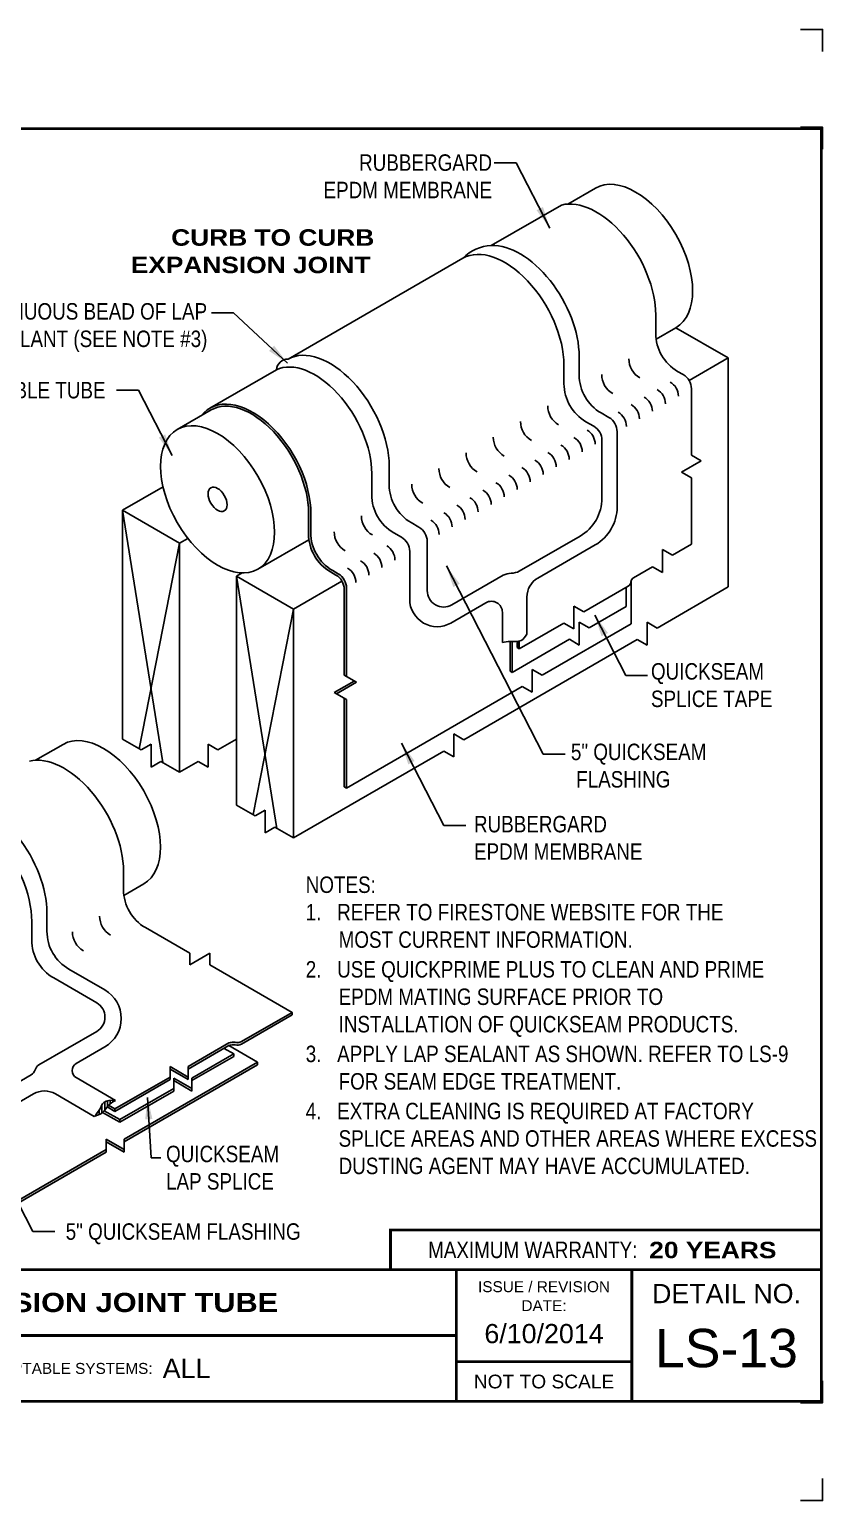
# Model space of a CAD drawing. Header units: inches. Extents: x 121.4 to 141.5, y 78.7 to 95.5.
# Drawn here: x 132.44 to 141.48, y 78.72 to 95.49 of the extents above; entities that cross this region are included whole.
import ezdxf
from ezdxf.enums import TextEntityAlignment as Align

# ---------------------------------------------------------------- set-up
doc = ezdxf.new("R2010")
doc.units = ezdxf.units.IN
doc.header["$MEASUREMENT"] = 0
doc.layers.get('0').update_dxf_attribs({"linetype": 'CONTINUOUS'})
doc.layers.get('DEFPOINTS').update_dxf_attribs({"linetype": 'CONTINUOUS'})
for name, color, linetype in [('FSBP-ANNO-NOTE', 7, 'CONTINUOUS'), ('FSBP-MEMBRANE', 7, 'CONTINUOUS'), ('FSBP-OTHER', 7, 'CONTINUOUS'), ('FSBP-SEALANTS', 1, 'CONTINUOUS'), ('FSBP-TTLB', 7, 'CONTINUOUS'), ('FSBP-TTLB-BORDER', 7, 'CONTINUOUS'), ('FSBP-TTLB-TEXT', 7, 'CONTINUOUS'), ('FSBP-WOOD', 7, 'CONTINUOUS')]:
    doc.layers.add(name, color=color, linetype=linetype)
doc.styles.add('FSBP_ARIAL', font='arial.ttf')
doc.styles.add('FSBP_ARIAL_BOLD', font='')
doc.styles.add('FSBP_ARIAL_NAR', font='ARIALN.TTF')
doc.styles.get('FSBP_ARIAL_BOLD').set_extended_font_data('Arial Black')
doc.dimstyles.new('FSBP-LEADER', dxfattribs={"dimtxt": 0.1875, "dimasz": 0.25, "dimexe": 0.0625, "dimexo": 0.125, "dimgap": 0.125, "dimtad": 0, "dimtih": 1, "dimtoh": 1, "dimdec": 4, "dimzin": 0, "dimdsep": 46, "dimlunit": 4, "dimtxsty": 'FSBP_ARIAL_NAR', "dimcen": 0.09375, "dimclrd": 256, "dimclre": 256, "dimclrt": 256, "dimadec": 0, "dimazin": 0, "dimtfac": 1, "dimtdec": 4, "dimtofl": 0, "dimtmove": 0, "dimatfit": 3, "dimfxl": 1, "dimtolj": 1, "dimtzin": 0, "dimlwd": -1, "dimlwe": -1, "dimarcsym": 0})

# ---------------------------------------------------------------- blocks, each defined once
blk = doc.blocks.new('TTLB-EPDM_1')
at = {"layer": 'DEFPOINTS', "linetype": 'Continuous', "ltscale": 1.75}
for points in [[(20.01562500000003, 13.88083333333333), (20.01562500000003, 14.13083333333333), (19.76562500000003, 14.13083333333333)], [(20.01562500000003, -2.380833333333342), (20.01562500000003, -2.630833333333342), (19.76562500000003, -2.630833333333342)]]:
    blk.add_lwpolyline(points, dxfattribs=at)
at = {"layer": 'DEFPOINTS', "color": 1}
for points in [[(20.015625, 12.765625), (20.015625, 13.015625), (19.765625, 13.015625)], [(20.015625, -1.265625), (20.015625, -1.515625), (19.765625, -1.515625)]]:
    blk.add_lwpolyline(points, dxfattribs=at)
at = {"layer": 'FSBP-TTLB', "const_width": 0.03125}
blk.add_lwpolyline([(15.09028770518938, 0), (20, 0), (20, 0.4512598240669945), (15.09028770518938, 0.4512598240669945)], close=True, dxfattribs=at)
for points in [[(0, 0), (0, -1.5), (20, -1.5), (20, 0), (0, 0)], [(15.84028770518938, 0), (15.84028770518938, -1.5)], [(17.84110496735593, 0), (17.84110496735593, -1.5)], [(20, 0), (20, -1.5)], [(4.825208527206769, -0.75), (15.84028770518938, -0.75)], [(15.84028770518938, -1.048740175933006), (17.84110496735593, -1.048740175933006)]]:
    blk.add_lwpolyline(points, dxfattribs=at)
at = {"layer": 'FSBP-TTLB-BORDER', "const_width": 0.03125}
blk.add_lwpolyline([(20, 0), (20, 13), (0, 13), (0, 0)], dxfattribs=at)
at = {"layer": 'FSBP-TTLB-TEXT', "style": 'FSBP_ARIAL_NAR'}
blk.add_text('MAXIMUM WARRANTY:', height=0.1875, dxfattribs=at).set_placement((17.90516569312837, 0.2256299120335257), align=Align.MIDDLE_RIGHT)
at = {"layer": 'FSBP-TTLB-TEXT', "style": 'FSBP_ARIAL'}
for s, height, p in [('ISSUE / REVISION', 0.125, (16.84069633627263, -0.1938496373466023)), ('DETAIL NO.', 0.21875, (18.92055248367797, -0.2724398367368792)), ('DATE:', 0.125, (16.84069633627263, -0.409973105348854)), ('NOT TO SCALE', 0.15625, (16.84069633627263, -1.274370087966503))]:
    blk.add_text(s, height=height, dxfattribs=at).set_placement(p, align=Align.MIDDLE_CENTER)
blk.add_text('ACCEPTABLE SYSTEMS:', height=0.125, dxfattribs=at).set_placement((10.29281281591562, -1.125), align=Align.MIDDLE_LEFT)
at = {"layer": 'FSBP-TTLB-TEXT'}
for tag, height, style, p in [('MAXIMUM_WARRANTY', 0.1875, 'FSBP_ARIAL_BOLD', (18.03987100774941, 0.2240244307510579)), ('ACCPT_SYSTEMS', 0.21875, 'FSBP_ARIAL', (12.49438170418193, -1.125))]:
    blk.add_attdef(tag, text='', height=height, dxfattribs=dict(at, style=style)).set_placement(p, align=Align.MIDDLE_LEFT)
for tag, height, style, p in [('DETAIL_DESCP_LINE_1', 0.21875, 'FSBP_ARIAL_BOLD', (10.33118450231211, -0.3736318192489421)), ('ISSUE_REV_DATE', 0.21875, 'FSBP_ARIAL', (16.84069633627263, -0.7282559425942452)), ('DETAIL_NUMBER', 0.4375, 'FSBP_ARIAL', (18.91941590748775, -0.8931630692489421))]:
    blk.add_attdef(tag, text='', height=height, dxfattribs=dict(at, style=style)).set_placement(p, align=Align.MIDDLE_CENTER)

msp = doc.modelspace()

# ---------------------------------------------------------------- hatches: boundary and pattern name
at = {"layer": 'FSBP-MEMBRANE'}
h = msp.add_hatch(color=256, dxfattribs=at)
edge = h.paths.add_edge_path()
edge.add_arc((135.8641518343921, 89.1208933752767), 0.187499999999976, 359.9999999999913, 419.9999999999844)
edge.add_line((135.9579018343921, 89.28327313848622), (135.8949057573794, 89.31964394050738))
edge.add_arc((136.1449057573794, 89.75265664239959), 0.500000000000001, 179.9999999999984, 239.9999999999994, ccw=False)
edge.add_line((135.6449057573794, 89.7526566423996), (135.6449057573794, 89.96431159369503))
edge.add_ellipse((134.9694059424276, 90.35431159369475), major_axis=(-0.4755596189272656, 0.814954803851061), ratio=0.5888903846569289, start_angle=224.125978045783, end_angle=359.7606464235323)
edge.add_ellipse((134.9694059424276, 90.35431159369475), major_axis=(-0.4755596189272656, 0.814954803851061), ratio=0.5888903846569289, start_angle=359.7606464235323, end_angle=373.0614207784295)
edge.add_line((134.3976903128417, 91.08489159283326), (134.5101266156555, 91.1498067225295))
edge.add_ellipse((134.9694059424276, 90.35431159369476), major_axis=(-0.4592793267718583, 0.7954951288348593), ratio=0.5773502691896404, start_angle=224.9999999999992, end_angle=360, ccw=False)
edge.add_line((135.6189249952659, 89.97931159369529), (135.6189249952659, 89.73765664239964))
edge.add_arc((136.1189249952659, 89.73765664239966), 0.5000000000000067, 180.0000000000016, 240.0000000000084)
edge.add_line((135.868924995266, 89.30464394050739), (135.9319210722785, 89.26827313848635))
edge.add_arc((135.8381710722785, 89.10589337527678), 0.1874999999999855, 0, 60.00000000000591, ccw=False)
edge.add_line((136.0256710722785, 89.10589337527678), (136.0256710722785, 88.12644555462468))
edge.add_line((136.0256710722785, 88.12644555462468), (136.0516518343921, 88.11144555462465))
edge.add_line((136.0516518343921, 88.11144555462465), (136.051651834392, 89.12089337527667))
h.paths.add_polyline_path([(136.1644908273678, 88.04629793165508), (136.1385100652543, 88.06129793165506), (135.9128320793027, 87.93100268571581), (135.9388128414163, 87.91600268571582)])
h.paths.add_polyline_path([(136.051651834392, 87.85085506274623), (136.0256710722785, 87.86585506274619), (136.0256710722785, 86.85640724209426), (136.051651834392, 86.84140724209429)])
h = msp.add_hatch(color=256, dxfattribs=at)
edge = h.paths.add_edge_path()
edge.add_spline(control_points=[(138.0216453626378, 88.51526500118138), (138.0133555449942, 88.5132587796556), (138.0046429331358, 88.51211508913538), (137.995664600552, 88.51149830133525)], knot_values=[0.1203705086028375, 0.1203705086028375, 0.1203705086028375, 0.1203705086028375, 0.1471922138877726, 0.1471922138877726, 0.1471922138877726, 0.1471922138877726], degree=3, periodic=0)
edge.add_line((137.995664600552, 88.51149830133527), (137.995664600552, 88.44130452942558))
edge.add_line((137.995664600552, 88.44130452942558), (138.0216453626656, 88.42630452942556))
edge.add_line((138.0216453626656, 88.42630452942556), (138.0216453626655, 88.5152650011873))
h = msp.add_hatch(color=256, dxfattribs=at)
edge = h.paths.add_edge_path()
edge.add_arc((130.0787534007158, 83.41467382390664), 0.5000000000000009, 180, 239.9999999999994, ccw=False)
edge.add_line((129.5787534007158, 83.41467382390664), (129.5787534007158, 83.62632877519505))
edge.add_ellipse((128.9032535857639, 84.0163287752018), major_axis=(-0.4755596189272554, 0.8149548038510709), ratio=0.5888903846569348, start_angle=224.1259780457839, end_angle=359.7606464245748)
edge.add_ellipse((128.9032535857639, 84.0163287752018), major_axis=(-0.4755596189272554, 0.8149548038510709), ratio=0.5888903846569348, start_angle=359.7606464245748, end_angle=373.0614207784309)
edge.add_line((128.3315379561781, 84.74690877434034), (128.4439742589923, 84.81182390403683))
edge.add_ellipse((128.9032535857639, 84.01632877520181), major_axis=(-0.4592793267718501, 0.7954951288348742), ratio=0.5773502691896398, start_angle=224.9999999999999, end_angle=360.0000000000034, ccw=False)
edge.add_line((129.5527726386022, 83.64132877520544), (129.5527726386022, 83.39967382390672))
edge.add_arc((130.0527726386022, 83.39967382390672), 0.5000000000000068, 180, 240.0000000000002)
edge.add_line((129.8027726386022, 82.9666611220145), (130.4820281703604, 82.5744927579054))
edge.add_line((130.4820281703604, 82.5744927579054), (130.4820281703604, 82.60449275790535))
edge.add_line((130.4820281703604, 82.60449275790535), (129.8287534007158, 82.98166112201443))
h.paths.add_polyline_path([(130.7077061563118, 82.57449275790536), (130.7077061563118, 82.60449275790533), (130.4820281703603, 82.47419751196604), (130.4820281703603, 82.44419751196608)])
h.paths.add_polyline_path([(130.7077061563118, 82.47419751196611), (130.7077061563118, 82.44419751196615), (131.7939936278487, 81.81702914785697), (131.7939936278487, 81.847029147857)])
h.paths.add_polyline_path([(133.3126753736839, 82.6938404626282), (133.3126753736838, 82.72384046262822), (131.7939936278487, 81.84702914785696), (131.7939936278487, 81.81702914785696)])
h.paths.add_polyline_path([(133.3126753736838, 82.84259412693609), (133.3126753736838, 82.81259412693603), (133.51836275385, 82.69384046262817), (133.51836275385, 82.72384046262823)])
h.paths.add_polyline_path([(135.0370444996853, 83.68940544170745), (135.0370444996853, 83.71940544170745), (133.51836275385, 82.84259412693606), (133.51836275385, 82.81259412693605)])
h = msp.add_hatch(color=256, dxfattribs=at)
h.paths.add_polyline_path([(135.432361443642, 84.25620825888794), (135.4323614436419, 84.28620825888788), (134.854035986878, 83.95231190074598, -0.1403424331451445), (134.7834770698705, 83.94483113480317, 0.1429317211196935), (134.7114863683587, 83.93676178848183), (134.2460605954498, 83.66804809320513), (134.2460605954498, 83.6380480932051), (134.7120100781551, 83.90706415247375, -0.1413760211640984), (134.7832721158107, 83.91483183491678, 0.1413760211642349), (134.8545341534662, 83.9225995173598)])
h.paths.add_polyline_path([(134.0403732152836, 83.66804809320512), (134.0403732152836, 83.63804809320511), (134.2460605954498, 83.51929442889725), (134.2460605954498, 83.54929442889726)])
h.paths.add_polyline_path([(134.0403732152837, 83.51929442889731), (134.0403732152836, 83.54929442889728), (133.4129719724784, 83.18706415247371), (133.4129719724784, 83.15706415247371)])
edge = h.paths.add_edge_path()
edge.add_spline(control_points=[(133.3407216999119, 83.22877786678887), (133.3388476154337, 83.22693012444809), (133.332719590801, 83.22062391078826), (133.3270430718805, 83.21380780600619), (133.323196858318, 83.20889583880074)], knot_values=[0.1870365352825762, 0.1870365352825762, 0.1870365352825762, 0.1870365352825762, 0.194963363574199, 0.2134848325147632, 0.2134848325147632, 0.2134848325147632, 0.2134848325147632], degree=3, periodic=0)
edge.add_line((133.323196858318, 83.20889583880074), (133.4129719724784, 83.15706415247368))
edge.add_line((133.4129719724784, 83.15706415247368), (133.4129719724784, 83.18706415247371))
edge.add_line((133.4129719724784, 83.18706415247371), (133.340721699912, 83.22877786678895))
at = {"layer": 'FSBP-SEALANTS'}
h = msp.add_hatch(dxfattribs=at)
h.set_pattern_fill('ANSI31', color=256, scale=0.25, angle=45, style=0)
h.set_pattern_definition([(90, (5.045580379412797, -4.822412901475772), (-0.03125, 6.938893903907228e-18), [])])
edge = h.paths.add_edge_path()
edge.add_spline(control_points=[(133.419434782523, 83.28333284735474), (133.367173980351, 83.28565039922849), (133.2810695215571, 83.28946877823385), (133.2420344714211, 83.17350797584193), (133.199346888907, 83.12648542269842), (133.1763647342704, 83.10116940515637)], knot_values=[0, 0, 0, 0, 0.1969186844663151, 0.3244415708855918, 0.4731696631463478, 0.4731696631463478, 0.4731696631463478, 0.4731696631463478], degree=3, periodic=0)
edge.add_spline(control_points=[(133.1763647342704, 83.10116940515634), (133.210904693688, 83.11184374565578), (133.2791115036731, 83.13292259827854), (133.3289045295431, 83.23126902178932), (133.389054953822, 83.26586144911906), (133.419434782523, 83.28333284735474)], knot_values=[0, 0, 0, 0, 0.149625801893248, 0.2954693291681847, 0.4442974358858268, 0.4442974358858268, 0.4442974358858268, 0.4442974358858268], degree=3, periodic=0)

# ---------------------------------------------------------------- linework, layer by layer
at = {"layer": 'FSBP-MEMBRANE'}
for p, q in [((138.5038800479786, 93.48446335267279), (137.7025491812987, 93.02181476108522)), ((135.3874974803883, 91.7287757597564), (137.3793559090921, 92.87877575975615)), ((135.2526407142893, 91.60735944816736), (134.4958553329502, 91.17042920453244)), ((139.8703878238461, 90.43965905690119), (140.0960658097975, 90.56995430284043)), ((140.0960658097975, 90.56995430284043), (139.9832268168218, 90.63510192581)), ((139.8703878238461, 90.43965905690119), (139.9832268168219, 90.37451143393157)), ((139.6533438753582, 89.5584722794006), (139.6533438753582, 89.29825993052933)), ((139.6533438753582, 89.55847227940063), (139.7660191276087, 89.49341919218278)), ((139.7660191276087, 89.49341919218278), (139.9832268168218, 89.61882411002009)), ((139.3234609338945, 89.23790809990986), (139.5406686231078, 89.36331301774716)), ((139.6533438753582, 89.29825993052933), (139.5406686231078, 89.36331301774716)), ((139.2947027062287, 89.19913031650817), (139.2947027062287, 88.71378353594481)), ((138.7555237928059, 88.85000943861957), (139.2640517184453, 89.14360817337796)), ((139.2405761184921, 88.91005452942557), (139.2405761184921, 89.13005452942538)), ((138.6428485405554, 88.9150625258374), (138.6428485405554, 88.65485017696612)), ((138.6428485405554, 88.91506252583741), (138.7555237928059, 88.85000943861957)), ((138.8182573892953, 88.66622869743998), (139.2405761184921, 88.91005452942557)), ((138.0216453626655, 88.42630452942555), (138.530173288305, 88.71990326418396)), ((138.2808065436, 88.1284103135208), (139.2947027062286, 88.71378353594481)), ((138.6428485405554, 88.65485017696612), (138.530173288305, 88.71990326418396)), ((138.7055821370448, 88.7312817846578), (138.7055821370448, 88.47106943578652)), ((138.7055821370448, 88.73128178465782), (138.8182573892953, 88.66622869743998)), ((137.9155572507019, 88.51127592129347), (137.9155572507019, 88.17505452942555)), ((137.9415380128154, 88.16005452942557), (138.5929068847944, 88.53612252300437)), ((137.9415380128154, 88.16005452942557), (137.9415380128154, 88.51140753615653)), ((137.995664600552, 88.44130452942557), (137.995664600552, 88.51149830133524)), ((138.0216453626655, 88.42630452942555), (138.0216453626655, 88.51526500112486)), ((138.7055821370448, 88.47106943578652), (138.5929068847944, 88.53612252300435)), ((137.995664600552, 88.44130452942557), (138.0216453626655, 88.42630452942555)), ((137.9155572507019, 88.17505452942555), (137.9415380128154, 88.16005452942557)), ((138.1681312913495, 88.19346340073862), (138.1681312913495, 87.93325105186734)), ((138.1681312913495, 88.19346340073865), (138.2808065436, 88.1284103135208)), ((135.9128320793028, 87.93100268571585), (136.1385100652543, 88.06129793165506)), ((135.9388128414163, 87.91600268571587), (136.1644908273677, 88.04629793165508)), ((136.1644908273677, 88.04629793165508), (136.0256710722785, 88.12644555462465)), ((135.9128320793027, 87.93100268571582), (136.0516518343921, 87.85085506274622)), ((136.051651834392, 86.84140724209428), (138.0554560390991, 87.99830413908518)), ((138.1681312913495, 87.93325105186734), (138.0554560390991, 87.99830413908519)), ((136.0256710722785, 86.85640724209428), (136.051651834392, 86.84140724209428)), ((134.2669995694718, 84.82873500470401), (134.4926775554233, 84.95903025064325)), ((134.2669995694718, 84.82873500470401), (134.2669995694718, 84.9590302506433)), ((134.4926775554233, 84.95903025064325), (134.4926775554232, 84.82873500470406)), ((134.8545341534663, 83.92259951735984), (135.4323614436419, 84.25620825888792)), ((135.4323614436419, 84.2862082588879), (135.432361443642, 84.25620825888792)), ((134.2460605954498, 83.66804809320512), (134.7120100781551, 83.93706415247378)), ((134.2460605954498, 83.6380480932051), (134.7120100781551, 83.90706415247378)), ((134.2887714355659, 83.53794064033579), (134.7659345077696, 83.81343086851996)), ((134.7659345077696, 83.81343086851996), (134.6578834904186, 83.87581415247378)), ((134.7659345077696, 83.81343086851996), (134.7659345077696, 83.78343086851996)), ((133.51836275385, 82.84259412693605), (135.0370444996853, 83.71940544170745)), ((133.51836275385, 82.81259412693605), (135.0370444996853, 83.68940544170745)), ((134.2460605954498, 83.54929442889726), (134.0403732152836, 83.66804809320512)), ((134.0403732152836, 83.66804809320512), (134.0403732152836, 83.51929442889725)), ((134.2460605954498, 83.51929442889725), (134.2460605954498, 83.66804809320512)), ((134.2887714355659, 83.50794064033578), (134.7659345077696, 83.78343086851996)), ((135.0370444996853, 83.71940544170745), (135.0370444996853, 83.68940544170745)), ((133.4129719724784, 83.1870641524737), (134.0403732152836, 83.54929442889726)), ((133.4129719724784, 83.1570641524737), (134.0403732152836, 83.51929442889725)), ((134.2460605954498, 83.51929442889725), (134.0403732152836, 83.63804809320511)), ((134.2887714355659, 83.41918697602793), (134.0830840553997, 83.53794064033579)), ((134.0830840553997, 83.53794064033579), (134.0830840553997, 83.38918697602791)), ((134.2887714355659, 83.38918697602791), (134.0830840553997, 83.50794064033578)), ((134.2887714355659, 83.38918697602793), (134.2887714355659, 83.53794064033579)), ((133.4668964020929, 83.06343086851987), (134.0830840553997, 83.41918697602794)), ((133.4668964020929, 83.03343086851987), (134.0830840553997, 83.38918697602794)), ((133.4668964020929, 83.03343086851987), (133.2723482050538, 83.1457533224508)), ((133.4668964020929, 83.06343086851987), (133.2906027690568, 83.16521404500969)), ((133.4129719724784, 83.1870641524737), (133.4129719724784, 83.1570641524737)), ((133.4129719724784, 83.1570641524737), (133.4129719724784, 83.1570641524737)), ((133.4668964020929, 83.06343086851987), (133.4668964020929, 83.03343086851987)), ((133.51836275385, 82.7238404626282), (133.3126753736838, 82.84259412693606)), ((133.3126753736838, 82.84259412693606), (133.3126753736839, 82.69384046262822)), ((133.51836275385, 82.69384046262819), (133.3126753736838, 82.81259412693605)), ((133.51836275385, 82.84259412693604), (133.51836275385, 82.6938404626282)), ((131.7939936278487, 81.84702914785696), (133.3126753736839, 82.72384046262823)), ((131.7939936278487, 81.81702914785696), (133.3126753736839, 82.69384046262823))]:
    msp.add_line(p, q, dxfattribs=at)
for points in [[(139.5764807398091, 92.2342074681397), (139.5764807398091, 92.02255251684456, 0.2679491924311245), (139.8264807398091, 91.58953981495233), (139.8894768168219, 91.55316901293115, -0.267949192431133), (139.9832268168219, 91.39078924972158), (139.9832268168218, 90.63510192581)], [(139.2705024023431, 91.73155827404491, 0.2679491924311252), (139.3955024023431, 91.51505192309881)], [(138.9606598709652, 91.55267060514748, 0.2679491924311252), (139.0856598709652, 91.33616425420138)], [(139.5928895693524, 91.38193428576646, -0.2679491924311278), (139.6866395693524, 91.21955452255686)], [(139.7411831930871, 91.4675516493488, -0.2679491924311278), (139.8349331930871, 91.30517188613922)], [(138.3448090183936, 91.19710894963464, 0.2679491924311252), (138.4698090183936, 90.98060259868853)], [(139.2963023218829, 91.21069955860175, -0.2679491924311278), (139.3900523218829, 91.04831979539217)], [(139.4445959456177, 91.2963169221841, -0.2679491924311278), (139.5383459456177, 91.13393715897452)], [(138.0349664870157, 91.01822128073721, 0.2679491924311252), (138.1599664870157, 90.8017149297911)], [(139.1480086981482, 91.12508219501942, -0.2679491924311278), (139.2417586981482, 90.96270243180984)], [(138.793200941197, 90.92023384036361, -0.2679491924311278), (138.886950941197, 90.75785407715402)], [(137.7251239556377, 90.83933361183978, 0.2679491924311252), (137.8501239556377, 90.62282726089367)], [(138.4966136937276, 90.74899911319892, -0.2679491924311278), (138.5903636937276, 90.58661934998933)], [(138.6449073174623, 90.83461647678126, -0.2679491924311278), (138.7386573174623, 90.67223671357168)], [(137.4152814242599, 90.66044594294235, 0.2679491924311252), (137.5402814242599, 90.44393959199624)], [(138.2000264462581, 90.57776438603423, -0.2679491924311278), (138.2937764462581, 90.41538462282465)], [(138.3483200699928, 90.66338174961658, -0.2679491924311278), (138.4420700699928, 90.50100198640699)], [(137.105438892882, 90.48155827404491, 0.2679491924311252), (137.230438892882, 90.26505192309881)], [(137.9034391987886, 90.40652965886954, -0.2679491924311278), (137.9971891987886, 90.24414989565996)], [(138.0517328225234, 90.49214702245189, -0.2679491924311278), (138.1454828225234, 90.3297672592423)], [(136.7955963615041, 90.30267060514748, 0.2679491924311252), (136.9205963615041, 90.08616425420138)], [(137.6068519513192, 90.23529493170486, -0.2679491924311278), (137.7006019513192, 90.07291516849527)], [(137.7551455750539, 90.3209122952872, -0.2679491924311278), (137.8488955750539, 90.15853253207761)], [(137.3102647038497, 90.06406020454016, -0.2679491924311278), (137.4040147038497, 89.90168044133057)], [(137.4585583275845, 90.1496775681225, -0.2679491924311278), (137.5523083275845, 89.98729780491293)], [(135.6189249952659, 89.97931159369475), (135.6189249952659, 89.73765664239964, 0.2679491924311058), (135.8689249952659, 89.30464394050745), (135.9319210722785, 89.26827313848635, -0.2679491924311518), (136.0256710722785, 89.10589337527676), (136.0256710722785, 88.12644555462465)], [(135.6449057573794, 89.96431159369475), (135.6449057573794, 89.7526566423996, 0.2679491924311245), (135.8949057573794, 89.31964394050738), (135.9579018343921, 89.28327313848622, -0.2679491924310798), (136.051651834392, 89.12089337527667), (136.051651834392, 88.11144555462465)], [(136.2217979352309, 89.9413879292781, 0.2679491924311252), (136.3467979352309, 89.72488157833199)], [(137.0136774563803, 89.89282547737547, -0.2679491924311278), (137.1074274563803, 89.73044571416588)], [(137.161971080115, 89.97844284095781, -0.2679491924311278), (137.255721080115, 89.81606307774823)], [(135.911955403853, 89.76250026038066, 0.2679491924311252), (136.036955403853, 89.54599390943456)], [(136.3616064069037, 89.51635208209892, -0.2679491924311278), (136.4553564069037, 89.35397231888933)], [(136.5099000306384, 89.60196944568126, -0.2679491924311278), (136.6036500306384, 89.43958968247168)], [(136.0650191594343, 89.34511735493423, -0.2679491924311278), (136.1587691594343, 89.18273759172463)], [(136.213312783169, 89.43073471851658, -0.2679491924311278), (136.307062783169, 89.26835495530698)], [(139.3234609338945, 89.23790809990986, 0.2689966816907537), (139.29375632617, 89.19075813664392, -0.2689966816911006), (139.2640517184453, 89.14360817337797, -49.32226363407083)], [(133.5103283831454, 85.89622464964677), (133.5103283831454, 85.68456969835162, 0.2679491924311245), (133.7603283831454, 85.25155699645939), (134.2669995694718, 84.95903025064328)], [(133.2378137110056, 85.38289571173621, 0.2679491924311252), (133.3628137110056, 85.1663893607901)], [(132.9279711796277, 85.20400804283878, 0.2679491924311252), (133.0529711796277, 84.98750169189267)], [(134.8545341534663, 83.92259951735984, -0.1413760211644732), (134.7832721158107, 83.9148318349168, 0.1413760211639213), (134.7120100781551, 83.90706415247378, -14.41601827174686)], [(134.854739107533, 83.95259881723645, -0.1418447981812067), (134.7834770698566, 83.9448311348056, 0.1413760211639213), (134.7122150322011, 83.93706345236258, -14.41601827174686)]]:
    msp.add_lwpolyline(points, format="xyb", dxfattribs=at)
for points in [[(139.9832268168218, 90.3745114339316), (139.9832268168218, 89.61882411002009)], [(136.0256710722785, 87.86585506274623), (136.0256710722785, 86.85640724209428)], [(136.051651834392, 87.85085506274625), (136.051651834392, 86.84140724209428)], [(134.4926775554232, 84.82873500470406), (135.4323614436419, 84.2862082588879), (134.8545341534663, 83.95259951735984)], [(134.7120100781551, 83.90706415247378), (135.0370444996853, 83.71940544170745)], [(133.323196858318, 83.20889583880071), (133.4129719724784, 83.1570641524737)], [(133.3407216999117, 83.22877786678912), (133.4129719724784, 83.1870641524737)]]:
    msp.add_lwpolyline(points, dxfattribs=at)
for centre, major_axis, ratio, start_param, end_param in [((138.9009809248573, 92.62420746813969), (-0.4776504998427442, 0.827314933988269), 0.5773502691896154, 3.926990816987233, 6.126200917680255), ((134.9694059424276, 90.35431159369475), (-0.4755596189272656, 0.814954803851061), 0.5888903846569289, 3.91173625615144, 6.511150104751582), ((134.9694059424276, 90.35431159369476), (-0.4592793267718583, 0.7954951288348593), 0.5773502691896403, 3.926990816987227, 6.283185307179586), ((132.8348285681936, 86.28622464964675), (-0.4776504998427465, 0.8273149339882668), 0.5773502691896143, 3.926990816987237, 6.126200917680249)]:
    msp.add_ellipse(centre, major_axis=major_axis, ratio=ratio, start_param=start_param, end_param=end_param, dxfattribs=at)
at = {"layer": 'FSBP-OTHER'}
for p, q in [((138.5728980157199, 93.49544888401233), (138.8884561537824, 93.6776364599677)), ((139.5809153312024, 91.95610760889464), (139.807014807326, 92.08664620229818)), ((134.1232351234411, 90.92643481535232), (134.5101266156557, 91.1498067225296)), ((135.0417937769848, 89.33544455768259), (135.6233595866592, 89.67121173444961)), ((132.5067456590562, 87.1574660655194), (132.8223037971187, 87.33965364147477)), ((133.5147629745387, 85.6181247904017), (133.7408624506623, 85.74866338380525))]:
    msp.add_line(p, q, dxfattribs=at)
for centre, major_axis, ratio, start_param, end_param in [((139.3477354805541, 92.88214133113301), (0.4592793267718439, -0.7954951288348671), 0.5773502691896291, 0, 3.141592653589793), ((133.2815831238904, 86.54415851264008), (-0.45927932677185, 0.7954951288348722), 0.5773502691896252, 3.141592653589791, 6.283185307179584)]:
    msp.add_ellipse(centre, major_axis=major_axis, ratio=ratio, start_param=start_param, end_param=end_param, dxfattribs=at)
for major_axis, ratio in [((0.4592793267718439, -0.7954951288348671), 0.5773502691896291), ((0.07654655446197793, -0.1325825214724756), 0.5773502691896033)]:
    msp.add_ellipse((134.582514450213, 90.13093968651746), major_axis=major_axis, ratio=ratio, dxfattribs=at)
at = {"layer": 'FSBP-SEALANTS'}
for points in [[(137.7025491812984, 93.021814761085, 0.1972651360594324), (137.379355909097, 92.87877575975901, 1.0034503497323)], [(135.3874974803897, 91.72877575975723, 0.3856523771542845), (135.2526407142893, 91.60735944816736, 1.0034503497323)], [(138.7039262309118, 91.76043788754521), (138.7039262309118, 91.54878293625006, 0.2679491924311245), (138.9539262309118, 91.11577023435784), (139.0429030700379, 91.06439943233671, -0.267949192431138), (139.136653070038, 90.90201966912713), (139.136653070038, 90.04507338518422, -0.2679491924311329), (138.886653070038, 89.61206068329199), (138.233247903044, 89.23481703423809, 0.2679491924311187), (138.108247903044, 89.01831068329199), (138.108247903044, 88.59377301740845)], [(138.5307211501549, 91.66043788754521), (138.5307211501549, 91.44878293625007, 0.2679491924311245), (138.7807211501549, 91.01577023435784), (138.869697989281, 90.96439943233672, -0.267949192431138), (138.9634479892811, 90.80201966912713), (138.9634479892811, 90.14507338518423, -0.2679491924311252), (138.7134479892811, 89.71206068329201), (138.0216453626655, 89.31264825058939)], [(136.3396768785803, 90.42543788754523), (136.3396768785803, 90.18378293625011, 0.2679491924311058), (136.5896768785803, 89.75077023435792), (136.67865371784, 89.69939943258562, -0.2679491931673919), (136.7724037182863, 89.53701966911844), (136.7724037182862, 88.99266412828939, 0.5773502691896237), (137.2411537182862, 88.72203118960675), (137.6414547103235, 88.95314507511632, -0.5773502691896226), (137.8289547103235, 88.84489189964327), (137.8289547103235, 88.49945219128804)], [(136.5388627214507, 90.51043788754521), (136.5388627214507, 90.29878293625006, 0.2679491924311245), (136.7888627214507, 89.86577023435784), (136.8778395611567, 89.81439943200193, -0.2679491924310741), (136.9715895611566, 89.65201966879238), (136.9715895611567, 89.09115777734323, 0.5773502691896085), (137.2528395611567, 88.92877801413366), (137.8369805284509, 89.26603195884572)], [(137.8369805284509, 89.26603195884572, -0.111152080761609), (137.9293129455582, 89.28934010471754, 0.1111520807616633), (138.0216453626655, 89.31264825058939, 1.847433104425273)], [(132.4645687934912, 85.32245506905228), (132.4645687934912, 85.11080011775714, 0.2679491924311245), (132.7145687934912, 84.6777874158649), (133.2055146327231, 84.3943397016052, -0.5773502691896395), (133.2055146327231, 84.06958017518605), (132.5449620061077, 83.68820994021735)], [(132.6377738742482, 85.42245506905228), (132.6377738742482, 85.21080011775713, 0.2679491924311245), (132.8877738742482, 84.77778741586489), (133.2966555563501, 84.54171946663676, -0.5773502691896409), (133.2966555563502, 83.89220041379843), (132.9713753893561, 83.70439982182224, 0.5773502691895501), (132.9713753893561, 83.54202005861266), (133.419434782523, 83.28333284735479)], [(130.472710364787, 84.17245506905228), (130.472710364787, 83.96080011775712, 0.2679491924311245), (130.722710364787, 83.52778741586489), (131.2393165590735, 83.22952469052855, 0.2679491924311316), (131.8643165590735, 83.22952469052854), (132.4594577464483, 83.57312961526516)], [(130.2735245219166, 84.0874550690523), (130.2735245219166, 83.84580011775718, 0.2679491924311058), (130.5235245219166, 83.41278741586498), (131.1768165696191, 83.03560908105257, 0.2679491923135767), (131.9268165693342, 83.03560908356724), (132.4833675462192, 83.3569339462277, -0.2679491935075529), (132.7333675470889, 83.3569339475613), (133.1763647342638, 83.10116940514914)], [(132.4594577464483, 83.57312961526516, 0.1418447981812067), (132.5022098762779, 83.63066977775323, -0.1413760211639213), (132.5449620061075, 83.68820994021728, 14.41601827174686)]]:
    msp.add_lwpolyline(points, format="xyb", dxfattribs=at)
msp.add_lwpolyline([(136.3396768785803, 90.42543788754523), (136.3396768785803, 90.18378293625014)], dxfattribs=at)
for centre, major_axis, ratio, start_param, end_param in [((138.02842641596, 92.15043788754521), (-0.4776504998427458, 0.8273149339882758), 0.577350269189609, 3.926990816987248, 6.001206924914286), ((137.8552213352031, 92.05043788754521), (-0.4776504998427458, 0.8273149339882758), 0.577350269189609, 3.926990816987248, 6.279455059477666), ((135.690157825742, 90.80043788754523), (0.4592793267718439, -0.7954951288348671), 0.5773502691896291, 0.785398163397452, 3.095265592199183), ((135.8633629064989, 90.90043788754521), (-0.4776504998427458, 0.8273149339882758), 0.577350269189609, 3.926990816987248, 6.279455059486723), ((131.9622740592963, 85.81245506905228), (-0.4776504998427458, 0.8273149339882758), 0.577350269189609, 3.926990816987248, 6.001206924914142), ((131.7890689785393, 85.71245506905228), (-0.4776504998427458, 0.8273149339882758), 0.577350269189609, 3.926990816987248, 6.279455059476407)]:
    msp.add_ellipse(centre, major_axis=major_axis, ratio=ratio, start_param=start_param, end_param=end_param, dxfattribs=at)
for points in [[(138.1082479030439, 88.59377301740838), (138.0422831669925, 88.52271364227875), (137.9180807099471, 88.51136214573842), (137.8289547103235, 88.49945219128804)], [(133.419434782523, 83.28333284735477), (133.2845119271716, 83.25958804310993), (133.2395437763824, 83.18311131373737), (133.1763647342704, 83.1011694051564)], [(133.1763647342704, 83.10116940515637), (133.2709852740644, 83.14455895456922), (133.3352149077619, 83.22310424787484), (133.419434782523, 83.28333284735477)]]:
    msp.add_spline(points, degree=3, dxfattribs=at)
at = {"layer": 'FSBP-WOOD'}
for p, q in [((139.807014807326, 92.08664620229816), (140.404000610405, 91.74197628818806)), ((139.9581065800313, 91.48453924972175), (140.404000610405, 91.74197628818806)), ((140.404000610405, 91.74197628818806), (140.404000610405, 89.1342369795325)), ((133.4999826954824, 90.00593968651746), (133.9609618056164, 90.2720860998441)), ((133.4999826954824, 90.00593968651746), (134.1495017483207, 89.63093968651746)), ((133.4999826954824, 90.00593968651746), (133.4999826954824, 87.39820037786195)), ((133.4999826954824, 90.00593968651746), (133.9599250737993, 87.13265252192895)), ((134.1495017483207, 89.63093968651746), (134.2444283489021, 89.68574558491636)), ((134.1495017483207, 89.63093968651746), (133.6895593700038, 87.28874823379492)), ((134.1495017483207, 89.63093968651746), (134.1495017483207, 87.02320037786194)), ((134.799020801159, 89.25593968651746), (134.8624340431812, 89.29255133886915)), ((134.799020801159, 89.25593968651746), (135.4485398539974, 88.88093968651746)), ((134.799020801159, 89.25593968651746), (134.799020801159, 86.64820037786195)), ((134.799020801159, 89.25593968651746), (135.258963179476, 86.38265252192895)), ((135.4485398539974, 88.88093968651746), (136.0005508354881, 89.19964337527675)), ((139.5914208661296, 88.66509384543706), (140.404000610405, 89.13423697953252)), ((135.4485398539974, 88.88093968651746), (134.9885974756805, 86.53874823379492)), ((135.4485398539974, 88.88093968651746), (135.4485398539974, 86.27320037786194)), ((139.4787456138791, 88.73014693265489), (139.4787456138791, 88.46993458378361)), ((139.4787456138791, 88.7301469326549), (139.5914208661296, 88.66509384543706)), ((137.3876153238923, 87.39272612238481), (139.3660703616287, 88.53498767100146)), ((139.4787456138791, 88.46993458378361), (139.3660703616287, 88.53498767100145)), ((133.7120669696511, 87.27575346507976), (133.4999826954824, 87.39820037786194)), ((133.8247422219015, 87.3408065522976), (133.7120669696511, 87.27575346507975)), ((133.8247422219015, 87.34080655229758), (133.8247422219015, 87.0805942034263)), ((134.4742612747399, 87.34080655229756), (134.4742612747399, 87.08059420342629)), ((134.4742612747399, 87.34080655229758), (134.5869365269904, 87.27575346507975)), ((134.5869365269903, 87.27575346507975), (134.799020801159, 87.39820037786191)), ((137.2749400716419, 87.45777920960263), (137.2749400716419, 87.19756686073136)), ((137.2749400716419, 87.45777920960266), (137.3876153238924, 87.39272612238481)), ((135.4485398539974, 86.27320037786194), (137.1622648193915, 87.2626199479492)), ((137.2749400716419, 87.19756686073136), (137.1622648193915, 87.26261994794919)), ((133.8247422219015, 87.0805942034263), (133.937417474152, 87.14564729064413)), ((134.1495017483207, 87.02320037786194), (133.937417474152, 87.14564729064415)), ((134.1495017483207, 87.02320037786194), (134.3615860224894, 87.14564729064415)), ((134.4742612747399, 87.08059420342629), (134.3615860224895, 87.14564729064412)), ((135.0111050753277, 86.52575346507977), (134.799020801159, 86.64820037786194)), ((135.1237803275782, 86.5908065522976), (135.0111050753277, 86.52575346507975)), ((135.1237803275782, 86.59080655229758), (135.1237803275782, 86.3305942034263)), ((135.1237803275782, 86.3305942034263), (135.2364555798286, 86.39564729064413)), ((135.4485398539974, 86.27320037786194), (135.2364555798286, 86.39564729064415))]:
    msp.add_line(p, q, dxfattribs=at)

# ---------------------------------------------------------------- block references
msp.add_blockref('TTLB-EPDM_1', (121.4627011304552, 81.35429549643607)).add_auto_attribs({'DETAIL_DESCP_LINE_1': 'LAP SPLICE AT EXPANSION JOINT TUBE', 'ACCPT_SYSTEMS': 'ALL', 'ISSUE_REV_DATE': '6/10/2014', 'DETAIL_NUMBER': 'LS-13', 'MAXIMUM_WARRANTY': '20 YEARS'})

# ---------------------------------------------------------------- texts
at = {"layer": 'FSBP-ANNO-NOTE', "style": 'FSBP_ARIAL_NAR'}
msp.add_text('COMPRESSIBLE TUBE', height=0.1875, dxfattribs=at).set_placement((133.3056168065067, 91.37495101313709), align=Align.MIDDLE_RIGHT)
msp.add_text('5" QUICKSEAM FLASHING', height=0.1875, dxfattribs=at).set_placement((132.8510682022736, 81.78878234533263), align=Align.MIDDLE_LEFT)
at = {"layer": 'FSBP-ANNO-NOTE', "char_height": 0.1875, "attachment_point": 1}
for s, width, gutter_width, heights, insert, style in [('\\pi0.60272;RUBBERGARD \\P\\pi0.19715;EPDM MEMBRANE', 2.089672287398571, 5, [0.5972743039928945], (135.5929030133229, 94.06163808522979), 'FSBP_ARIAL_NAR'), ('\\pi0.5782; CURB TO CURB \\P\\pi0.20039;EXPANSION JOINT ', 2.895348960482806, 5, [0.5972743039928945], (133.3925983684567, 93.20814844706001), 'FSBP_ARIAL_BOLD'), ('\\pi0.67737;CONTINUOUS BEAD OF LAP \\P\\pi1.0262;SEALANT (SEE NOTE #3)', 3.569553576347971, 5, [0.5972743039928945], (130.8742960368982, 92.36634251137002), 'FSBP_ARIAL_NAR'), ('QUICKSEAM SPLICE TAPE', 1.467257420423266, 5, [0.5972743039928945], (139.522096160661, 88.26461192245006), 'FSBP_ARIAL_NAR'), ('5" QUICKSEAM \\P FLASHING', 1.651569652443868, 5, [0.5972743039928945], (138.6097449848785, 87.34744664220852), 'FSBP_ARIAL_NAR'), ('RUBBERGARD EPDM MEMBRANE', 2.089672287398571, 5, [0.5972743039928945], (137.504884503458, 86.52421232175402), 'FSBP_ARIAL_NAR'), ('\\pi-0.375,l0.375,t0.1875,0.375;NOTES:\\P1.   REFER TO FIRESTONE WEBSITE FOR THE                MOST CURRENT INFORMATION.\\P{\\H0.083333x;\\P\\pt0.375;}2.   USE QUICKPRIME PLUS TO CLEAN AND PRIME  EPDM MATING SURFACE PRIOR TO \\P\\pi0;INSTALLATION OF QUICKSEAM PRODUCTS.\\P\\pi-0.375;{\\H0.083333x;\\P}3.   APPLY LAP SEALANT AS SHOWN. REFER TO LS-9 FOR SEAM EDGE TREATMENT.\\P{\\H0.083333x;\\P}4.   EXTRA CLEANING IS REQUIRED AT FACTORY SPLICE AREAS AND OTHER AREAS WHERE EXCESS DUSTING AGENT MAY HAVE ACCUMULATED.', 5.85804401305262, 23.08110225731588, [4.023462002730357], (135.5870693979996, 85.83400285682487), 'FSBP_ARIAL_NAR'), ('QUICKSEAM \\PLAP SPLICE', 1.38275440747384, 5, [0.5873286729547589], (133.9949613551107, 82.76659842093068), 'FSBP_ARIAL_NAR')]:
    msp.add_mtext_dynamic_manual_height_columns(s, width=width, gutter_width=gutter_width, heights=heights, dxfattribs=dict(at, insert=insert, style=style))

# ---------------------------------------------------------------- leaders
at = {"layer": 'FSBP-ANNO-NOTE'}
for points in [[(138.3691334107297, 93.22156901074554), (137.9862554202499, 93.96576097041043), (137.7362554202499, 93.96576097041043)], [(135.3804362001063, 91.68166369555502), (134.7648278678491, 92.25678354575962), (134.5148278678491, 92.25678354575962)], [(134.0634947969866, 90.6307590534722), (133.6806168065067, 91.37495101313709), (133.4306168065067, 91.37495101313709)], [(137.1908210075006, 89.37259933907737), (138.293711944457, 87.22893324157816), (138.543711944457, 87.22893324157816)], [(138.8811063079614, 88.8122857821978), (139.2342844852784, 88.12582072956044), (139.4842844852784, 88.12582072956044)], [(136.6775689940582, 87.35287608153833), (137.1603496985202, 86.41450530161507), (137.4103496985202, 86.41450530161507)], [(131.598632910956, 83.49423500952572), (132.4760682022736, 81.78878234533263), (132.7260682022736, 81.78878234533263)], [(133.7841418769483, 83.31750231569252), (133.8243246924963, 82.62798630275311), (133.9337739541976, 82.62798630275311)]]:
    msp.add_leader(points, dimstyle='FSBP-LEADER', dxfattribs=at)

doc.saveas('drawing.dxf')
